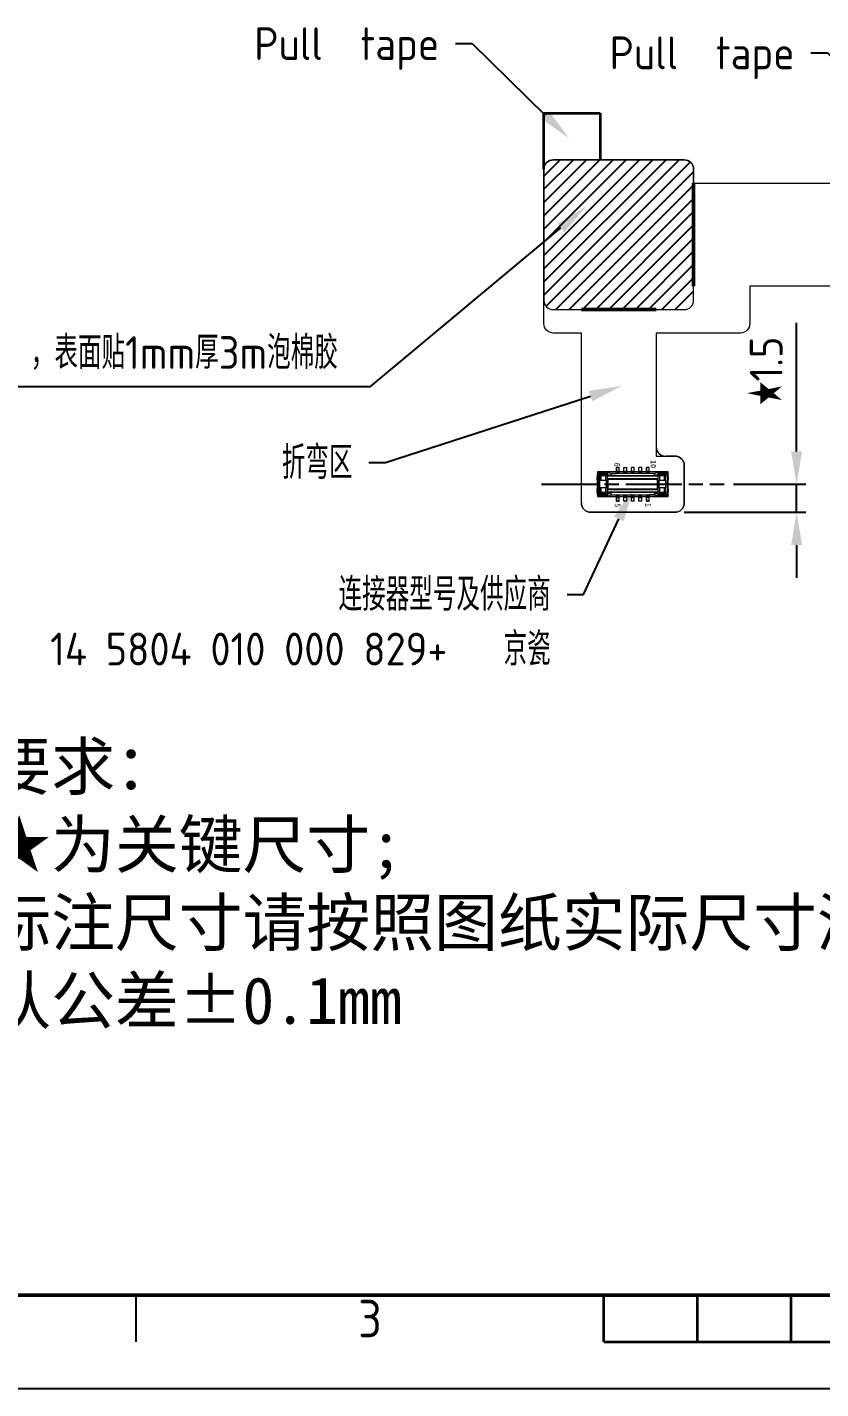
# Model space of a CAD drawing. Header units: millimetres. Extents: x 0 to 210, y 0 to 148.
# Drawn here: x 49.2 to 91.6, y 0 to 72.7 of the extents above; entities that cross this region are included whole.
import ezdxf
from ezdxf.enums import TextEntityAlignment as Align

# ---------------------------------------------------------------- set-up
doc = ezdxf.new("R2010")
doc.units = ezdxf.units.MM
doc.header["$LTSCALE"] = 0.5
doc.linetypes.add('AM_ISO08W050', pattern=[18, 12, -1.5, 3, -1.5])
doc.linetypes.add('AM_ISO08W050x2', pattern=[9, 6, -0.75, 1.5, -0.75])
for name, color, linetype, lineweight in [('AM_0', 7, 'Continuous', 50), ('AM_5', 3, 'Continuous', 25), ('AM_6', 2, 'Continuous', 35), ('AM_7', 4, 'AM_ISO08W050', 25), ('AM_8', 1, 'Continuous', 25), ('AM_BOR', 7, 'Continuous', 50)]:
    doc.layers.add(name, color=color, linetype=linetype, lineweight=lineweight)
doc.styles.add('ACGBTS', font='isocp.shx', dxfattribs={"bigfont": 'gbcbig.shx'})
doc.styles.get("Standard").update_dxf_attribs({"font": 'ISOCP.SHX', "bigfont": 'gbcbig.shx'})
doc.dimstyles.new('AM_GB$0', dxfattribs={"dimtxt": 3.5, "dimasz": 3.5, "dimexe": 1, "dimexo": 1, "dimgap": 1.5, "dimtad": 1, "dimdsep": 46, "dimtxsty": 'STANDARD', "dimcen": 0, "dimclrd": 256, "dimclre": 256, "dimclrt": 2, "dimadec": 0, "dimazin": 2, "dimtp": 0.1, "dimtm": 0.1, "dimtfac": 0.71, "dimtdec": 3, "dimtmove": 0, "dimatfit": 3, "dimfxl": 1, "dimlwd": -1, "dimlwe": -1, "dimarcsym": 0})

# ---------------------------------------------------------------- blocks, each defined once
blk = doc.blocks.new('GB_A3')
blk.add_line((10, 10), (410, 10))
at = {"layer": 'AM_BOR', "color": 1, "lineweight": 25}
for p, q in [((110, 5), (110, 10)), ((420, 0), (0, 0))]:
    blk.add_line(p, q, dxfattribs=at)
at = {"layer": 'AM_BOR', "color": 2, "lineweight": 35}
for p, q in [((160, 5), (160, 10)), ((170, 5), (170, 10)), ((180, 5), (180, 10)), ((160, 5), (260, 5))]:
    blk.add_line(p, q, dxfattribs=at)
at = {"layer": 'AM_BOR', "color": 1, "lineweight": 25, "style": 'ACGBTS'}
blk.add_text('3', height=4, dxfattribs=at).set_placement((135, 7.5), align=Align.MIDDLE)
blk = doc.blocks.new('*S675333')
at = {"layer": 'AM_5', "color": 3, "linetype": 'Continuous'}
for p, q in [((68.32, 49.464), (79.281, 53.019)), ((67.445, 49.464), (68.32, 49.464))]:
    blk.add_line(p, q, dxfattribs=at)
blk.add_trace([(79.371, 52.742), (79.191, 53.297), (80.945, 53.559)], dxfattribs=at)
at = {"layer": 'AM_5', "color": 2, "insert": (66.57, 50.339), "char_height": 1.75, "attachment_point": 3}
blk.add_mtext('折弯区', dxfattribs=at)
blk = doc.blocks.new('*S695535')
at = {"layer": 'AM_5', "color": 3, "linetype": 'Continuous'}
for p, q in [((72.074, 71.842), (72.949, 71.842)), ((72.949, 71.842), (76.866, 68.026))]:
    blk.add_line(p, q, dxfattribs=at)
blk.add_trace([(76.662, 67.817), (77.069, 68.235), (78.119, 66.805)], dxfattribs=at)
at = {"layer": 'AM_5', "color": 2, "insert": (71.199, 72.717), "char_height": 1.75, "attachment_point": 3}
blk.add_mtext('Pull  tape', dxfattribs=at)
blk = doc.blocks.new('*S705636')
at = {"layer": 'AM_5', "color": 3, "linetype": 'Continuous'}
for p, q in [((91.059, 71.35), (91.934, 71.35)), ((91.934, 71.35), (95.851, 67.534))]:
    blk.add_line(p, q, dxfattribs=at)
blk.add_trace([(95.648, 67.325), (96.055, 67.743), (97.105, 66.313)], dxfattribs=at)
at = {"layer": 'AM_5', "color": 2, "insert": (90.184, 72.225), "char_height": 1.75, "attachment_point": 3}
blk.add_mtext('Pull  tape', dxfattribs=at)
blk = doc.blocks.new('*S725838')
at = {"layer": 'AM_5', "color": 3, "linetype": 'Continuous'}
for p, q in [((78.906, 42.426), (80.798, 46.466)), ((78.031, 42.426), (78.906, 42.426))]:
    blk.add_line(p, q, dxfattribs=at)
blk.add_trace([(81.062, 46.342), (80.534, 46.59), (81.541, 48.051)], dxfattribs=at)
at = {"layer": 'AM_5', "color": 2, "insert": (77.156, 43.301), "char_height": 1.75, "attachment_point": 3}
blk.add_mtext('连接器型号及供应商\\P14 5804 010 000 829+   京瓷\\P', dxfattribs=at)
blk = doc.blocks.new('*D26')
at = {"layer": 'AM_5', "linetype": 'ByBlock', "transparency": 16777216}
for p, q in [((90.291, 50.061), (90.291, 56.923)), ((86.921, 48.311), (90.791, 48.311)), ((90.291, 46.811), (90.291, 48.311)), ((84.291, 46.811), (90.791, 46.811)), ((90.291, 45.061), (90.291, 43.311))]:
    blk.add_line(p, q, dxfattribs=at)
at = {"layer": 'AM_5', "transparency": 16777216}
for points in [[(89.999, 50.061), (90.582, 50.061), (90.291, 48.311)], [(89.999, 45.061), (90.582, 45.061), (90.291, 46.811)]]:
    blk.add_solid(points, dxfattribs=at)
at = {"layer": 'Defpoints', "color": 0, "transparency": 16777216}
for p in [(86.421, 48.311), (90.291, 48.311), (83.791, 46.811)]:
    blk.add_point(p, dxfattribs=at)
at = {"layer": 'AM_5', "color": 2, "transparency": 16777216, "insert": (88.666, 54.367), "char_height": 1.75, "attachment_point": 5, "rotation": 90}
blk.add_mtext('★1.5', dxfattribs=at)
blk = doc.blocks.new('*S7148')
at = {"layer": 'AM_5'}
for p, q in [((67.534, 53.537), (77.686, 62.003)), ((33.918, 53.537), (67.534, 53.537))]:
    blk.add_line(p, q, dxfattribs=at)
at = {"layer": 'AM_5', "linetype": 'Continuous'}
blk.add_trace([(77.873, 61.779), (77.499, 62.227), (79.03, 63.123)], dxfattribs=at)
at = {"layer": 'AM_5', "color": 2, "insert": (65.784, 54.412), "char_height": 1.75, "attachment_point": 9}
blk.add_mtext('钢片补强（厚0.5mm），表面贴1mm厚3m泡棉胶', dxfattribs=at)

msp = doc.modelspace()

# ---------------------------------------------------------------- hatches: boundary and pattern name
at = {"layer": 'AM_8'}
h = msp.add_hatch(dxfattribs=at)
h.set_pattern_fill('_U', color=256, scale=0.5, angle=45, style=0, pattern_type=0)
h.set_pattern_definition([(45, (0, 0), (-0.3535534, 0.3535534), [])])
edge = h.paths.add_edge_path()
edge.add_line((77.291, 57.636), (84.291, 57.636))
edge.add_arc((84.291, 58.136), 0.5, 270, 360)
edge.add_line((84.791, 58.136), (84.791, 65.136))
edge.add_arc((84.291, 65.136), 0.5, 0, 90)
edge.add_line((84.291, 65.636), (77.291, 65.636))
edge.add_arc((77.291, 65.136), 0.5, 90, 180)
edge.add_line((76.791, 65.136), (76.791, 58.136))
edge.add_arc((77.291, 58.136), 0.5, 180, 270)

# ---------------------------------------------------------------- linework, layer by layer
at = {"color": 7, "linetype": 'Continuous', "lineweight": 15}
for p, q in [((84.291, 65.636), (77.291, 65.636)), ((76.791, 65.136), (76.791, 58.136)), ((84.791, 64.386), (84.791, 65.136)), ((84.791, 64.386), (114.791, 64.386)), ((84.791, 58.136), (84.791, 58.886)), ((77.291, 57.636), (78.791, 57.636)), ((82.791, 57.636), (84.291, 57.636)), ((83.791, 49.811), (83.291, 49.811)), ((83.421, 48.761), (79.66, 48.761)), ((83.421, 48.968), (79.661, 48.968)), ((79.661, 48.968), (79.661, 47.653)), ((79.661, 47.753), (79.661, 48.868)), ((79.766, 48.868), (79.661, 48.868)), ((79.711, 48.868), (79.711, 47.753)), ((80.19, 48.923), (79.733, 48.923)), ((80.191, 48.968), (79.761, 48.968)), ((80.132, 48.852), (79.783, 48.852)), ((79.787, 48.501), (79.787, 48.849)), ((79.841, 48.501), (79.841, 48.795)), ((80.091, 48.795), (79.841, 48.795)), ((80.091, 48.501), (80.091, 48.795)), ((80.132, 48.852), (80.19, 48.888)), ((80.19, 48.842), (80.19, 48.968)), ((80.19, 48.968), (80.39, 48.881)), ((80.19, 48.842), (80.191, 48.829)), ((80.191, 48.829), (80.19, 48.842)), ((80.191, 47.792), (80.191, 48.829)), ((82.891, 48.736), (80.191, 48.736)), ((82.691, 48.881), (80.39, 48.881)), ((80.39, 48.881), (80.666, 48.881)), ((80.816, 49.211), (80.666, 49.211)), ((80.666, 49.211), (80.666, 49.011)), ((80.816, 49.211), (80.666, 49.211)), ((80.666, 48.881), (80.666, 49.211)), ((80.666, 49.011), (80.816, 49.011)), ((80.666, 49.011), (80.816, 49.011)), ((80.666, 48.963), (80.816, 48.963)), ((80.816, 48.959), (80.666, 48.959)), ((80.666, 48.911), (80.816, 48.911)), ((80.816, 49.011), (80.816, 49.211)), ((80.816, 48.881), (80.816, 49.211)), ((81.066, 49.211), (81.216, 49.211)), ((81.066, 48.881), (81.066, 49.211)), ((81.066, 49.011), (81.216, 49.011)), ((81.066, 49.011), (81.216, 49.011)), ((81.066, 48.963), (81.216, 48.963)), ((81.066, 48.959), (81.216, 48.959)), ((81.066, 48.911), (81.216, 48.911)), ((81.216, 48.881), (81.216, 49.211)), ((81.616, 49.211), (81.466, 49.211)), ((81.466, 48.881), (81.466, 49.211)), ((81.466, 49.011), (81.616, 49.011)), ((81.466, 48.963), (81.616, 48.963)), ((81.466, 48.959), (81.616, 48.959)), ((81.466, 48.911), (81.616, 48.911)), ((81.616, 48.881), (81.616, 49.211)), ((82.016, 49.211), (81.866, 49.211)), ((81.866, 48.881), (81.866, 49.211)), ((81.866, 49.011), (82.016, 49.011)), ((81.866, 48.963), (82.016, 48.963)), ((81.866, 48.959), (82.016, 48.959)), ((81.866, 48.911), (82.016, 48.911)), ((82.016, 48.881), (82.016, 49.211)), ((82.416, 49.211), (82.266, 49.211)), ((82.266, 49.211), (82.266, 49.011)), ((82.416, 49.211), (82.266, 49.211)), ((82.266, 48.881), (82.266, 49.211)), ((82.266, 49.011), (82.416, 49.011)), ((82.266, 49.011), (82.416, 49.011)), ((82.266, 48.963), (82.416, 48.963)), ((82.416, 48.959), (82.266, 48.959)), ((82.266, 48.911), (82.416, 48.911)), ((82.416, 49.011), (82.416, 49.211)), ((82.416, 48.881), (82.416, 49.211)), ((82.691, 48.881), (82.891, 48.968)), ((82.89, 48.968), (83.321, 48.968)), ((82.891, 48.968), (82.891, 48.838)), ((83.348, 48.923), (82.891, 48.923)), ((82.95, 48.852), (82.891, 48.888)), ((82.891, 47.792), (82.891, 48.829)), ((83.298, 48.852), (82.95, 48.852)), ((83.241, 48.795), (82.991, 48.795)), ((82.991, 48.501), (82.991, 48.795)), ((83.241, 48.501), (83.241, 48.795)), ((83.295, 48.501), (83.295, 48.849)), ((83.421, 48.868), (83.315, 48.868)), ((83.371, 48.868), (83.371, 47.753)), ((83.421, 47.653), (83.421, 48.968)), ((83.421, 47.753), (83.421, 48.868)), ((84.291, 47.311), (84.291, 49.311)), ((79.641, 48.561), (79.641, 48.711)), ((79.661, 48.711), (79.641, 48.711)), ((79.661, 48.561), (79.641, 48.561)), ((79.641, 47.91), (79.641, 48.06)), ((79.661, 48.06), (79.641, 48.06)), ((79.784, 48.121), (79.784, 48.501)), ((80.131, 48.501), (79.784, 48.501)), ((80.131, 48.121), (79.784, 48.121)), ((79.787, 47.772), (79.787, 48.121)), ((79.841, 47.826), (79.841, 48.121)), ((80.091, 47.826), (80.091, 48.121)), ((80.131, 48.121), (80.131, 48.501)), ((80.191, 48.611), (82.891, 48.611)), ((80.231, 48.571), (80.191, 48.611)), ((80.191, 48.011), (80.231, 48.051)), ((82.891, 48.011), (80.191, 48.011)), ((80.231, 48.051), (80.231, 48.571)), ((82.851, 48.571), (80.231, 48.571)), ((82.851, 48.051), (80.231, 48.051)), ((82.851, 48.571), (82.891, 48.611)), ((82.851, 48.051), (82.851, 48.571)), ((82.891, 48.011), (82.851, 48.051)), ((83.297, 48.501), (82.95, 48.501)), ((82.95, 48.121), (82.95, 48.501)), ((83.297, 48.121), (82.95, 48.121)), ((82.991, 47.826), (82.991, 48.121)), ((83.241, 47.826), (83.241, 48.121)), ((83.295, 47.772), (83.295, 48.121)), ((83.297, 48.121), (83.297, 48.501)), ((83.441, 48.711), (83.421, 48.711)), ((83.441, 48.561), (83.421, 48.561)), ((83.441, 48.06), (83.421, 48.06)), ((83.441, 48.561), (83.441, 48.711)), ((83.441, 47.91), (83.441, 48.06)), ((79.661, 47.91), (79.641, 47.91)), ((83.421, 47.861), (79.661, 47.861)), ((79.766, 47.753), (79.661, 47.753)), ((79.661, 47.653), (83.421, 47.653)), ((80.19, 47.698), (79.733, 47.698)), ((80.191, 47.653), (79.761, 47.653)), ((80.131, 47.769), (79.783, 47.769)), ((80.091, 47.826), (79.841, 47.826)), ((80.362, 47.853), (80.19, 47.778)), ((80.19, 47.653), (80.19, 47.778)), ((80.19, 47.653), (80.39, 47.741)), ((82.891, 47.886), (80.191, 47.886)), ((82.722, 47.866), (80.359, 47.866)), ((80.39, 47.741), (80.39, 47.741)), ((80.39, 47.741), (82.691, 47.741)), ((80.666, 47.411), (80.666, 47.741)), ((80.816, 47.71), (80.666, 47.71)), ((80.816, 47.662), (80.666, 47.662)), ((80.666, 47.658), (80.816, 47.658)), ((80.816, 47.61), (80.666, 47.61)), ((80.666, 47.61), (80.666, 47.411)), ((80.666, 47.61), (80.816, 47.61)), ((80.666, 47.411), (80.816, 47.411)), ((80.816, 47.411), (80.666, 47.411)), ((80.816, 47.411), (80.816, 47.741)), ((80.816, 47.411), (80.816, 47.61)), ((81.066, 47.411), (81.066, 47.741)), ((81.216, 47.71), (81.066, 47.71)), ((81.066, 47.662), (81.216, 47.662)), ((81.066, 47.658), (81.216, 47.658)), ((81.216, 47.61), (81.066, 47.61)), ((81.216, 47.61), (81.066, 47.61)), ((81.216, 47.411), (81.066, 47.411)), ((81.216, 47.411), (81.216, 47.741)), ((81.466, 47.411), (81.466, 47.741)), ((81.616, 47.71), (81.466, 47.71)), ((81.616, 47.662), (81.466, 47.662)), ((81.466, 47.658), (81.616, 47.658)), ((81.616, 47.61), (81.466, 47.61)), ((81.466, 47.61), (81.616, 47.61)), ((81.616, 47.411), (81.466, 47.411)), ((81.616, 47.411), (81.616, 47.741)), ((81.866, 47.411), (81.866, 47.741)), ((82.016, 47.71), (81.866, 47.71)), ((82.016, 47.662), (81.866, 47.662)), ((81.866, 47.658), (82.016, 47.658)), ((82.016, 47.61), (81.866, 47.61)), ((81.866, 47.61), (82.016, 47.61)), ((82.016, 47.411), (81.866, 47.411)), ((82.016, 47.411), (82.016, 47.741)), ((82.266, 47.411), (82.266, 47.741)), ((82.416, 47.71), (82.266, 47.71)), ((82.416, 47.662), (82.266, 47.662)), ((82.266, 47.658), (82.416, 47.658)), ((82.416, 47.61), (82.266, 47.61)), ((82.266, 47.61), (82.266, 47.411)), ((82.416, 47.61), (82.266, 47.61)), ((82.266, 47.411), (82.416, 47.411)), ((82.416, 47.411), (82.266, 47.411)), ((82.691, 47.741), (82.416, 47.741)), ((82.416, 47.411), (82.416, 47.741)), ((82.416, 47.411), (82.416, 47.61)), ((82.691, 47.741), (82.891, 47.653)), ((82.89, 47.653), (82.691, 47.741)), ((82.691, 47.741), (82.691, 47.741)), ((82.891, 47.778), (82.719, 47.853)), ((82.89, 47.653), (83.321, 47.653)), ((82.891, 47.778), (82.891, 47.792)), ((82.891, 47.792), (82.891, 47.778)), ((82.891, 47.653), (82.891, 47.778)), ((82.95, 47.769), (82.891, 47.733)), ((83.348, 47.698), (82.891, 47.698)), ((83.298, 47.769), (82.95, 47.769)), ((83.241, 47.826), (82.991, 47.826)), ((83.421, 47.753), (83.315, 47.753)), ((83.441, 47.91), (83.421, 47.91)), ((79.291, 46.811), (83.791, 46.811))]:
    msp.add_line(p, q, dxfattribs=at)
msp.add_lwpolyline([(114.791, 58.886), (87.791, 58.886), (87.791, 56.884, -0.413245), (87.291, 56.386), (82.791, 56.386), (82.791, 49.811), (83.791, 49.811, -0.414214), (84.291, 49.311), (84.291, 47.311, -0.414214), (83.791, 46.811), (79.291, 46.811, -0.414214), (78.791, 47.311), (78.791, 56.386), (77.291, 56.386, -0.414214), (76.791, 56.886), (76.791, 65.136, -0.414214), (77.291, 65.636), (84.291, 65.636, -0.414214), (84.791, 65.136), (84.791, 64.386), (114.791, 64.386)], format="xyb", dxfattribs=at)
msp.add_lwpolyline([(80.189, 48.968), (80.189, 48.968), (80.189, 48.968), (80.189, 48.968)], dxfattribs=at)
for centre, radius, start, end in [((77.291, 65.136), 0.5, 90, 180), ((84.291, 65.136), 0.5, 0, 90), ((77.291, 58.136), 0.5, 180, 270), ((84.291, 58.136), 0.5, 270, 0), ((83.291, 50.311), 0.5, 180, 270), ((83.791, 49.311), 0.5, 0, 90), ((79.761, 48.868), 0.1, 90, 180), ((83.321, 48.868), 0.1, 359.99744, 90.00256), ((79.291, 47.311), 0.5, 180, 270), ((79.761, 47.753), 0.1, 179.99742, 270.00258), ((83.321, 47.753), 0.1, 269.99744, 0.00256), ((83.791, 47.311), 0.5, 270, 0)]:
    msp.add_arc(centre, radius, start, end, dxfattribs=at)
for points, knots in [([(79.661, 48.868), (79.661, 48.877), (79.663, 48.894), (79.673, 48.919), (79.689, 48.94), (79.71, 48.956), (79.734, 48.966), (79.752, 48.968), (79.761, 48.968)], [0, 0, 0, 0, 0.0258342, 0.0520997, 0.0783382, 0.1045812, 0.1308305, 0.1566311, 0.1566311, 0.1566311, 0.1566311]), ([(79.735, 48.949), (79.731, 48.944), (79.724, 48.933), (79.716, 48.913), (79.712, 48.891), (79.711, 48.876), (79.711, 48.868)], [0, 0, 0, 0, 0.01899704, 0.04002287, 0.06257093, 0.08592241, 0.08592241, 0.08592241, 0.08592241]), ([(79.711, 48.868), (79.711, 48.876), (79.712, 48.891), (79.716, 48.913), (79.724, 48.932), (79.731, 48.944), (79.735, 48.949)], [0, 0, 0, 0, 0.02337654, 0.04564807, 0.06671472, 0.08592341, 0.08592341, 0.08592341, 0.08592341]), ([(79.733, 48.923), (79.733, 48.926), (79.733, 48.932), (79.734, 48.941), (79.735, 48.946), (79.735, 48.949)], [0, 0, 0, 0, 0.00954284, 0.01827527, 0.02606074, 0.02606074, 0.02606074, 0.02606074]), ([(79.735, 48.949), (79.735, 48.946), (79.734, 48.941), (79.733, 48.932), (79.733, 48.926), (79.733, 48.923)], [0, 0, 0, 0, 0.00775286, 0.01647334, 0.02606367, 0.02606367, 0.02606367, 0.02606367]), ([(79.733, 48.923), (79.733, 48.919), (79.735, 48.909), (79.742, 48.895), (79.752, 48.881), (79.761, 48.873), (79.766, 48.868)], [0, 0, 0, 0, 0.01307496, 0.02818851, 0.04562308, 0.06552876, 0.06552876, 0.06552876, 0.06552876]), ([(79.766, 48.868), (79.761, 48.873), (79.752, 48.881), (79.742, 48.895), (79.735, 48.909), (79.733, 48.919), (79.733, 48.923)], [0, 0, 0, 0, 0.01990646, 0.03734158, 0.05245501, 0.06553007, 0.06553007, 0.06553007, 0.06553007]), ([(79.763, 48.968), (79.761, 48.968), (79.759, 48.968), (79.755, 48.968), (79.751, 48.967), (79.748, 48.966), (79.746, 48.965), (79.743, 48.963), (79.74, 48.961), (79.738, 48.958), (79.736, 48.954), (79.736, 48.951), (79.735, 48.949)], [0, 0, 0, 0, 0.00425509, 0.00798757, 0.01132564, 0.0144581, 0.01752334, 0.02064685, 0.02398123, 0.02772535, 0.0321276, 0.03748125, 0.03748125, 0.03748125, 0.03748125]), ([(79.763, 48.968), (79.762, 48.968), (79.762, 48.968), (79.761, 48.968), (79.761, 48.968), (79.761, 48.968)], [0, 0, 0, 0, 0.001180722, 0.001899559, 0.002155228, 0.002155228, 0.002155228, 0.002155228]), ([(79.766, 48.868), (79.768, 48.866), (79.772, 48.863), (79.777, 48.858), (79.781, 48.854), (79.783, 48.852)], [0, 0, 0, 0, 0.00772152, 0.01546484, 0.02322819, 0.02322819, 0.02322819, 0.02322819]), ([(79.783, 48.852), (79.781, 48.854), (79.777, 48.858), (79.772, 48.863), (79.768, 48.866), (79.766, 48.868)], [0, 0, 0, 0, 0.00770204, 0.01544034, 0.02320791, 0.02320791, 0.02320791, 0.02320791]), ([(79.787, 48.849), (79.786, 48.85), (79.785, 48.85), (79.784, 48.851), (79.784, 48.852), (79.783, 48.852)], [0, 0, 0, 0, 0.001569102, 0.00311671, 0.004638781, 0.004638781, 0.004638781, 0.004638781]), ([(79.783, 48.852), (79.784, 48.852), (79.784, 48.851), (79.785, 48.85), (79.786, 48.85), (79.787, 48.849)], [0, 0, 0, 0, 0.001526053, 0.003070113, 0.004631201, 0.004631201, 0.004631201, 0.004631201]), ([(79.787, 48.849), (79.792, 48.844), (79.803, 48.833), (79.821, 48.815), (79.834, 48.802), (79.841, 48.795)], [0, 0, 0, 0, 0.02239183, 0.04820123, 0.07636543, 0.07636543, 0.07636543, 0.07636543]), ([(79.841, 48.795), (79.834, 48.802), (79.821, 48.815), (79.803, 48.833), (79.792, 48.844), (79.787, 48.849)], [0, 0, 0, 0, 0.02817101, 0.0539817, 0.07636562, 0.07636562, 0.07636562, 0.07636562]), ([(80.132, 48.852), (80.127, 48.849), (80.117, 48.843), (80.106, 48.832), (80.097, 48.82), (80.092, 48.808), (80.09, 48.799), (80.091, 48.795)], [0, 0, 0, 0, 0.01737064, 0.03333936, 0.04799334, 0.06135543, 0.07340136, 0.07340136, 0.07340136, 0.07340136]), ([(80.091, 48.795), (80.09, 48.799), (80.092, 48.808), (80.097, 48.82), (80.106, 48.832), (80.117, 48.843), (80.127, 48.849), (80.132, 48.852)], [0, 0, 0, 0, 0.0120773, 0.02543387, 0.04008214, 0.05604341, 0.07340101, 0.07340101, 0.07340101, 0.07340101]), ([(80.19, 48.842), (80.19, 48.841), (80.19, 48.841), (80.19, 48.841), (80.19, 48.84), (80.19, 48.839), (80.189, 48.838), (80.189, 48.838), (80.189, 48.837), (80.189, 48.836), (80.189, 48.835), (80.188, 48.834), (80.188, 48.833), (80.188, 48.832), (80.188, 48.831), (80.188, 48.83), (80.188, 48.83), (80.188, 48.829), (80.189, 48.829), (80.189, 48.829), (80.19, 48.829), (80.19, 48.829), (80.191, 48.829)], [0, 0, 0, 0, 0.00053327, 0.00115779, 0.00184023, 0.00258112, 0.00338324, 0.00425059, 0.00518754, 0.00619934, 0.00729231, 0.00841611, 0.00941629, 0.01029778, 0.01108115, 0.0117819, 0.01241183, 0.01297416, 0.01350312, 0.01410894, 0.01477563, 0.01551456, 0.01551456, 0.01551456, 0.01551456]), ([(80.191, 48.829), (80.19, 48.829), (80.19, 48.829), (80.189, 48.829), (80.189, 48.829), (80.188, 48.829), (80.188, 48.83), (80.188, 48.83), (80.188, 48.831), (80.188, 48.832), (80.188, 48.832), (80.188, 48.833), (80.189, 48.834), (80.189, 48.835), (80.189, 48.836), (80.189, 48.837), (80.189, 48.838), (80.189, 48.839), (80.19, 48.839), (80.19, 48.84), (80.19, 48.84), (80.19, 48.841), (80.19, 48.841), (80.19, 48.841), (80.19, 48.842)], [0, 0, 0, 0, 0.00076139, 0.00143839, 0.00203817, 0.00255987, 0.00311968, 0.00374171, 0.00442008, 0.0051559, 0.00595198, 0.00681192, 0.00773998, 0.00874271, 0.0097835, 0.01072401, 0.01155155, 0.01228648, 0.01294364, 0.01353433, 0.01406763, 0.0145506, 0.0149871, 0.01535459, 0.01535459, 0.01535459, 0.01535459]), ([(80.19, 48.968), (80.19, 48.968), (80.19, 48.968), (80.19, 48.968), (80.189, 48.968), (80.189, 48.968)], [0, 0, 0, 0, 0.000211653, 0.000609324, 0.001146189, 0.001146189, 0.001146189, 0.001146189]), ([(80.189, 48.968), (80.189, 48.968), (80.189, 48.968), (80.19, 48.968), (80.19, 48.968), (80.19, 48.967)], [0, 0, 0, 0, 0.00030517, 0.00067215, 0.001066933, 0.001066933, 0.001066933, 0.001066933]), ([(80.19, 48.968), (80.19, 48.968), (80.19, 48.968), (80.189, 48.968), (80.189, 48.968), (80.189, 48.968)], [0, 0, 0, 0, 0.0003213663, 0.0006258221, 0.0009135613, 0.0009135613, 0.0009135613, 0.0009135613]), ([(80.19, 48.968), (80.19, 48.968), (80.19, 48.968), (80.191, 48.968), (80.191, 48.968)], [0, 0, 0, 0, 0.0001452321, 0.0002904668, 0.0002904668, 0.0002904668, 0.0002904668]), ([(80.191, 48.968), (80.191, 48.968), (80.19, 48.968), (80.19, 48.968), (80.19, 48.968)], [0, 0, 0, 0, 0.0001415719, 0.0002831447, 0.0002831447, 0.0002831447, 0.0002831447]), ([(80.19, 48.967), (80.19, 48.965), (80.19, 48.959), (80.19, 48.946), (80.19, 48.928), (80.19, 48.903), (80.19, 48.874), (80.19, 48.853), (80.19, 48.842)], [0, 0, 0, 0, 0.0062688, 0.0190833, 0.0378843, 0.0625374, 0.092683, 0.1259559, 0.1259559, 0.1259559, 0.1259559]), ([(80.19, 48.888), (80.19, 48.892), (80.19, 48.9), (80.19, 48.911), (80.19, 48.919), (80.19, 48.923)], [0, 0, 0, 0, 0.01150989, 0.02319769, 0.03472046, 0.03472046, 0.03472046, 0.03472046]), ([(80.19, 48.856), (80.19, 48.856), (80.19, 48.857), (80.19, 48.859), (80.19, 48.86), (80.19, 48.861)], [0, 0, 0, 0, 0.001644713, 0.003256268, 0.004835172, 0.004835172, 0.004835172, 0.004835172]), ([(80.19, 48.842), (80.19, 48.843), (80.19, 48.846), (80.19, 48.851), (80.19, 48.854), (80.19, 48.856)], [0, 0, 0, 0, 0.00452577, 0.0092601, 0.01420685, 0.01420685, 0.01420685, 0.01420685]), ([(80.36, 48.757), (80.341, 48.765), (80.303, 48.781), (80.247, 48.805), (80.209, 48.821), (80.191, 48.829)], [0, 0, 0, 0, 0.0612609, 0.1225515, 0.1838746, 0.1838746, 0.1838746, 0.1838746]), ([(80.191, 48.829), (80.209, 48.821), (80.247, 48.805), (80.303, 48.781), (80.341, 48.765), (80.36, 48.757)], [0, 0, 0, 0, 0.0612393, 0.1225315, 0.1838746, 0.1838746, 0.1838746, 0.1838746]), ([(80.36, 48.757), (80.36, 48.761), (80.362, 48.769), (80.365, 48.781), (80.368, 48.794), (80.372, 48.808), (80.376, 48.823), (80.38, 48.838), (80.383, 48.853), (80.386, 48.865), (80.389, 48.875), (80.39, 48.879), (80.39, 48.881)], [0, 0, 0, 0, 0.0115025, 0.0241067, 0.0377737, 0.0524227, 0.0678573, 0.0836687, 0.0990645, 0.1128241, 0.1231918, 0.127286, 0.127286, 0.127286, 0.127286]), ([(80.39, 48.881), (80.39, 48.879), (80.389, 48.875), (80.386, 48.865), (80.383, 48.853), (80.38, 48.838), (80.376, 48.823), (80.372, 48.808), (80.368, 48.794), (80.365, 48.781), (80.362, 48.769), (80.36, 48.761), (80.36, 48.757)], [0, 0, 0, 0, 0.0040711, 0.0144709, 0.0283199, 0.0437284, 0.0595005, 0.0749095, 0.0895511, 0.1032132, 0.1158067, 0.1272945, 0.1272945, 0.1272945, 0.1272945]), ([(81.466, 48.756), (81.343, 48.756), (81.097, 48.756), (80.728, 48.757), (80.482, 48.757), (80.36, 48.757)], [0, 0, 0, 0, 0.368867, 0.737502, 1.105906, 1.105906, 1.105906, 1.105906]), ([(80.36, 48.757), (80.483, 48.757), (80.728, 48.757), (81.097, 48.756), (81.343, 48.756), (81.466, 48.756)], [0, 0, 0, 0, 0.368728, 0.737365, 1.105906, 1.105906, 1.105906, 1.105906]), ([(81.466, 48.756), (81.612, 48.757), (81.898, 48.758), (82.317, 48.762), (82.589, 48.761), (82.721, 48.76)], [0, 0, 0, 0, 0.440043, 0.858103, 1.255475, 1.255475, 1.255475, 1.255475]), ([(82.721, 48.76), (82.588, 48.761), (82.316, 48.762), (81.897, 48.758), (81.612, 48.757), (81.466, 48.756)], [0, 0, 0, 0, 0.39885, 0.817222, 1.255475, 1.255475, 1.255475, 1.255475]), ([(82.721, 48.76), (82.721, 48.761), (82.72, 48.763), (82.719, 48.766), (82.718, 48.77), (82.717, 48.774), (82.716, 48.779), (82.715, 48.784), (82.714, 48.789), (82.713, 48.794), (82.711, 48.8), (82.71, 48.807), (82.708, 48.813), (82.706, 48.821), (82.704, 48.828), (82.702, 48.836), (82.7, 48.844), (82.698, 48.852), (82.696, 48.86), (82.694, 48.867), (82.693, 48.874), (82.692, 48.878), (82.691, 48.88), (82.691, 48.881)], [0, 0, 0, 0, 0.0032783, 0.0068541, 0.0107337, 0.0149421, 0.0194915, 0.0244046, 0.0297031, 0.0354081, 0.0415367, 0.0480994, 0.055098, 0.0625212, 0.070338, 0.078487, 0.0868631, 0.0952998, 0.1035473, 0.1112381, 0.1178419, 0.122608, 0.1244953, 0.1244953, 0.1244953, 0.1244953]), ([(82.691, 48.881), (82.691, 48.88), (82.692, 48.878), (82.693, 48.873), (82.694, 48.867), (82.696, 48.86), (82.698, 48.852), (82.7, 48.844), (82.702, 48.836), (82.704, 48.828), (82.706, 48.821), (82.708, 48.813), (82.71, 48.807), (82.711, 48.8), (82.713, 48.794), (82.714, 48.789), (82.715, 48.784), (82.716, 48.779), (82.717, 48.774), (82.718, 48.77), (82.719, 48.766), (82.72, 48.763), (82.721, 48.761), (82.721, 48.76)], [0, 0, 0, 0, 0.0019507, 0.0067588, 0.0133422, 0.0209782, 0.0291746, 0.0375875, 0.0459683, 0.0541292, 0.0619555, 0.069384, 0.0763843, 0.0829466, 0.0890748, 0.0947806, 0.1000806, 0.1049956, 0.1095484, 0.1137611, 0.1176456, 0.1212191, 0.1244874, 0.1244874, 0.1244874, 0.1244874]), ([(82.721, 48.76), (82.74, 48.768), (82.778, 48.783), (82.834, 48.806), (82.872, 48.821), (82.891, 48.829)], [0, 0, 0, 0, 0.0611875, 0.1222569, 0.1832069, 0.1832069, 0.1832069, 0.1832069]), ([(82.891, 48.829), (82.872, 48.821), (82.834, 48.806), (82.777, 48.783), (82.74, 48.767), (82.721, 48.76)], [0, 0, 0, 0, 0.0611161, 0.1221853, 0.1832069, 0.1832069, 0.1832069, 0.1832069]), ([(82.891, 48.968), (82.891, 48.968), (82.891, 48.968), (82.89, 48.968), (82.89, 48.968)], [0, 0, 0, 0, 0.0001951781, 0.0003903586, 0.0003903586, 0.0003903586, 0.0003903586]), ([(82.891, 48.829), (82.891, 48.83), (82.891, 48.83), (82.891, 48.831), (82.891, 48.832), (82.891, 48.833), (82.891, 48.834), (82.891, 48.835), (82.89, 48.835), (82.89, 48.836), (82.89, 48.837), (82.89, 48.837), (82.89, 48.838), (82.89, 48.838), (82.891, 48.838), (82.891, 48.838)], [0, 0, 0, 0, 0.001109301, 0.002135525, 0.003085742, 0.003966062, 0.004782056, 0.00553879, 0.006240856, 0.00689244, 0.00749739, 0.008058687, 0.008577969, 0.009055099, 0.009474513, 0.009474513, 0.009474513, 0.009474513]), ([(82.891, 48.838), (82.891, 48.838), (82.89, 48.838), (82.89, 48.838), (82.89, 48.837), (82.89, 48.837), (82.89, 48.836), (82.89, 48.835), (82.891, 48.835), (82.891, 48.834), (82.891, 48.833), (82.891, 48.832), (82.891, 48.831), (82.891, 48.83), (82.891, 48.83), (82.891, 48.829)], [0, 0, 0, 0, 0.000390161, 0.0008676, 0.001389958, 0.001955308, 0.002564972, 0.003221156, 0.003926478, 0.004685806, 0.005504979, 0.006389118, 0.007342296, 0.008368086, 0.009474723, 0.009474723, 0.009474723, 0.009474723]), ([(82.891, 48.968), (82.891, 48.968), (82.891, 48.968), (82.892, 48.968), (82.892, 48.968), (82.892, 48.968), (82.891, 48.968), (82.891, 48.968), (82.891, 48.968), (82.891, 48.968)], [0, 0, 0, 0, 0.000778049, 0.001101227, 0.001243416, 0.001435099, 0.001716766, 0.001968543, 0.002210798, 0.002210798, 0.002210798, 0.002210798]), ([(82.893, 48.839), (82.892, 48.839), (82.892, 48.839), (82.891, 48.839), (82.891, 48.84), (82.891, 48.841), (82.891, 48.842), (82.891, 48.843), (82.891, 48.844), (82.891, 48.845), (82.891, 48.847), (82.891, 48.848), (82.891, 48.85), (82.891, 48.851), (82.891, 48.853), (82.891, 48.855), (82.891, 48.857), (82.891, 48.859), (82.891, 48.862), (82.891, 48.864), (82.891, 48.867), (82.891, 48.87), (82.891, 48.873), (82.891, 48.877), (82.891, 48.881), (82.891, 48.885), (82.891, 48.889), (82.891, 48.893), (82.891, 48.898), (82.891, 48.904), (82.891, 48.909), (82.891, 48.915), (82.891, 48.921), (82.891, 48.928), (82.891, 48.934), (82.891, 48.941), (82.891, 48.948), (82.891, 48.954), (82.891, 48.96), (82.891, 48.964), (82.891, 48.967), (82.891, 48.968)], [0, 0, 0, 0, 0.0009836, 0.001802, 0.0026221, 0.0035482, 0.0045255, 0.0055878, 0.0067303, 0.0079618, 0.0092885, 0.010718, 0.0122583, 0.0139179, 0.0157062, 0.0176331, 0.019709, 0.0219455, 0.0243546, 0.0269492, 0.029743, 0.0327501, 0.0359857, 0.0394651, 0.0432043, 0.047219, 0.0515246, 0.0561354, 0.0610634, 0.0663173, 0.0718997, 0.0778039, 0.0840092, 0.0904724, 0.0971186, 0.103844, 0.1104988, 0.1168662, 0.122632, 0.1273299, 0.1303386, 0.1303386, 0.1303386, 0.1303386]), ([(83.318, 48.968), (83.271, 48.968), (83.176, 48.968), (83.034, 48.968), (82.939, 48.968), (82.891, 48.968)], [0, 0, 0, 0, 0.1415233, 0.2848655, 0.4273436, 0.4273436, 0.4273436, 0.4273436]), ([(82.891, 48.968), (82.891, 48.966), (82.891, 48.962), (82.891, 48.953), (82.891, 48.939), (82.891, 48.929), (82.891, 48.923)], [0, 0, 0, 0, 0.00412757, 0.01343627, 0.02711638, 0.04465073, 0.04465073, 0.04465073, 0.04465073]), ([(82.891, 48.923), (82.891, 48.919), (82.891, 48.911), (82.891, 48.9), (82.891, 48.892), (82.891, 48.888)], [0, 0, 0, 0, 0.01167618, 0.02324976, 0.03471827, 0.03471827, 0.03471827, 0.03471827]), ([(82.891, 48.861), (82.891, 48.86), (82.891, 48.859), (82.891, 48.857), (82.891, 48.856), (82.891, 48.856)], [0, 0, 0, 0, 0.001576726, 0.003187551, 0.004835861, 0.004835861, 0.004835861, 0.004835861]), ([(82.891, 48.829), (82.891, 48.83), (82.891, 48.832), (82.892, 48.835), (82.892, 48.838), (82.893, 48.839)], [0, 0, 0, 0, 0.00322113, 0.006457974, 0.009709194, 0.009709194, 0.009709194, 0.009709194]), ([(82.893, 48.839), (82.892, 48.838), (82.892, 48.836), (82.891, 48.832), (82.891, 48.83), (82.891, 48.829)], [0, 0, 0, 0, 0.003232526, 0.006472784, 0.009721434, 0.009721434, 0.009721434, 0.009721434]), ([(82.891, 48.838), (82.891, 48.838), (82.891, 48.838), (82.892, 48.838), (82.892, 48.838), (82.892, 48.839), (82.893, 48.839), (82.893, 48.839)], [0, 0, 0, 0, 0.000471893, 0.000968583, 0.001385472, 0.001861971, 0.002287709, 0.002287709, 0.002287709, 0.002287709]), ([(82.991, 48.795), (82.991, 48.799), (82.989, 48.808), (82.984, 48.82), (82.975, 48.832), (82.964, 48.843), (82.954, 48.849), (82.95, 48.852)], [0, 0, 0, 0, 0.01205295, 0.02541217, 0.04006327, 0.05602886, 0.0733956, 0.0733956, 0.0733956, 0.0733956]), ([(82.95, 48.852), (82.954, 48.849), (82.964, 48.843), (82.975, 48.832), (82.984, 48.82), (82.989, 48.808), (82.991, 48.799), (82.991, 48.795)], [0, 0, 0, 0, 0.01735813, 0.03331983, 0.04796859, 0.06132596, 0.07339576, 0.07339576, 0.07339576, 0.07339576]), ([(83.295, 48.849), (83.289, 48.844), (83.278, 48.833), (83.26, 48.815), (83.247, 48.802), (83.241, 48.795)], [0, 0, 0, 0, 0.02239485, 0.04820055, 0.07636562, 0.07636562, 0.07636562, 0.07636562]), ([(83.241, 48.795), (83.247, 48.802), (83.26, 48.815), (83.278, 48.833), (83.289, 48.844), (83.295, 48.849)], [0, 0, 0, 0, 0.02817829, 0.05399581, 0.07636543, 0.07636543, 0.07636543, 0.07636543]), ([(83.298, 48.852), (83.298, 48.852), (83.297, 48.851), (83.296, 48.85), (83.295, 48.85), (83.295, 48.849)], [0, 0, 0, 0, 0.001518077, 0.003064104, 0.004632624, 0.004632624, 0.004632624, 0.004632624]), ([(83.295, 48.849), (83.295, 48.85), (83.296, 48.85), (83.297, 48.851), (83.298, 48.852), (83.298, 48.852)], [0, 0, 0, 0, 0.001563619, 0.003108769, 0.004636182, 0.004636182, 0.004636182, 0.004636182]), ([(83.298, 48.852), (83.3, 48.854), (83.304, 48.858), (83.309, 48.863), (83.313, 48.866), (83.315, 48.868)], [0, 0, 0, 0, 0.00772434, 0.01546889, 0.02323209, 0.02323209, 0.02323209, 0.02323209]), ([(83.348, 48.923), (83.348, 48.919), (83.346, 48.909), (83.339, 48.895), (83.329, 48.881), (83.32, 48.873), (83.315, 48.868)], [0, 0, 0, 0, 0.01307502, 0.02818843, 0.04562357, 0.06553007, 0.06553007, 0.06553007, 0.06553007]), ([(83.346, 48.949), (83.346, 48.951), (83.345, 48.954), (83.343, 48.958), (83.341, 48.961), (83.338, 48.963), (83.335, 48.965), (83.333, 48.966), (83.33, 48.967), (83.326, 48.968), (83.322, 48.968), (83.32, 48.968), (83.318, 48.968)], [0, 0, 0, 0, 0.00536981, 0.00978111, 0.0135305, 0.01686847, 0.01999495, 0.02306281, 0.02619757, 0.02953777, 0.03327209, 0.03736501, 0.03736501, 0.03736501, 0.03736501]), ([(83.321, 48.968), (83.329, 48.968), (83.347, 48.966), (83.371, 48.956), (83.392, 48.94), (83.408, 48.919), (83.418, 48.894), (83.421, 48.877), (83.421, 48.868)], [0, 0, 0, 0, 0.0258342, 0.0520997, 0.0783382, 0.1045812, 0.1308305, 0.1566311, 0.1566311, 0.1566311, 0.1566311]), ([(83.348, 48.923), (83.348, 48.926), (83.348, 48.932), (83.347, 48.941), (83.346, 48.946), (83.346, 48.949)], [0, 0, 0, 0, 0.00959228, 0.01831244, 0.02606334, 0.02606334, 0.02606334, 0.02606334]), ([(83.346, 48.949), (83.35, 48.944), (83.357, 48.933), (83.365, 48.913), (83.369, 48.891), (83.371, 48.876), (83.371, 48.868)], [0, 0, 0, 0, 0.01878083, 0.03967504, 0.06233142, 0.0859237, 0.0859237, 0.0859237, 0.0859237]), ([(83.371, 48.868), (83.371, 48.876), (83.369, 48.891), (83.365, 48.913), (83.357, 48.933), (83.35, 48.944), (83.346, 48.949)], [0, 0, 0, 0, 0.02335247, 0.04590015, 0.06692601, 0.085922, 0.085922, 0.085922, 0.085922]), ([(83.346, 48.949), (83.346, 48.946), (83.347, 48.941), (83.348, 48.932), (83.348, 48.926), (83.348, 48.923)], [0, 0, 0, 0, 0.00778723, 0.01652002, 0.02606044, 0.02606044, 0.02606044, 0.02606044]), ([(79.761, 47.653), (79.752, 47.653), (79.734, 47.655), (79.71, 47.665), (79.689, 47.682), (79.673, 47.703), (79.663, 47.727), (79.661, 47.744), (79.661, 47.753)], [0, 0, 0, 0, 0.0258342, 0.0520997, 0.0783382, 0.1045812, 0.1308305, 0.1566311, 0.1566311, 0.1566311, 0.1566311]), ([(79.711, 47.753), (79.711, 47.745), (79.712, 47.73), (79.716, 47.708), (79.724, 47.689), (79.731, 47.677), (79.735, 47.672)], [0, 0, 0, 0, 0.02335271, 0.0459006, 0.06692664, 0.08592274, 0.08592274, 0.08592274, 0.08592274]), ([(79.735, 47.672), (79.731, 47.677), (79.724, 47.688), (79.716, 47.708), (79.712, 47.73), (79.711, 47.745), (79.711, 47.753)], [0, 0, 0, 0, 0.01878051, 0.03967509, 0.0623318, 0.08592418, 0.08592418, 0.08592418, 0.08592418]), ([(79.766, 47.753), (79.761, 47.749), (79.752, 47.74), (79.742, 47.726), (79.735, 47.712), (79.733, 47.703), (79.733, 47.698)], [0, 0, 0, 0, 0.01990566, 0.03734019, 0.05245376, 0.06552877, 0.06552877, 0.06552877, 0.06552877]), ([(79.733, 47.698), (79.733, 47.703), (79.735, 47.712), (79.742, 47.726), (79.752, 47.74), (79.761, 47.749), (79.766, 47.753)], [0, 0, 0, 0, 0.01307502, 0.02818844, 0.04562358, 0.06553007, 0.06553007, 0.06553007, 0.06553007]), ([(79.735, 47.672), (79.735, 47.675), (79.734, 47.68), (79.733, 47.689), (79.733, 47.695), (79.733, 47.698)], [0, 0, 0, 0, 0.00778723, 0.01652016, 0.02606103, 0.02606103, 0.02606103, 0.02606103]), ([(79.733, 47.698), (79.733, 47.695), (79.733, 47.689), (79.734, 47.68), (79.735, 47.675), (79.735, 47.672)], [0, 0, 0, 0, 0.00959187, 0.0183118, 0.02606369, 0.02606369, 0.02606369, 0.02606369]), ([(79.735, 47.672), (79.736, 47.671), (79.736, 47.667), (79.738, 47.663), (79.74, 47.66), (79.743, 47.658), (79.746, 47.656), (79.748, 47.655), (79.751, 47.654), (79.755, 47.653), (79.759, 47.653), (79.761, 47.653), (79.763, 47.653)], [0, 0, 0, 0, 0.00535258, 0.00975557, 0.0135018, 0.01683942, 0.0199676, 0.02303961, 0.02618209, 0.02953615, 0.03329687, 0.03753357, 0.03753357, 0.03753357, 0.03753357]), ([(79.761, 47.653), (79.761, 47.653), (79.761, 47.653), (79.762, 47.653), (79.762, 47.653), (79.763, 47.653)], [0, 0, 0, 0, 0.000256814, 0.000982754, 0.002207671, 0.002207671, 0.002207671, 0.002207671]), ([(79.783, 47.769), (79.781, 47.767), (79.777, 47.763), (79.772, 47.758), (79.768, 47.755), (79.766, 47.753)], [0, 0, 0, 0, 0.00771346, 0.01544342, 0.02318948, 0.02318948, 0.02318948, 0.02318948]), ([(79.783, 47.769), (79.784, 47.769), (79.784, 47.77), (79.785, 47.771), (79.786, 47.771), (79.787, 47.772)], [0, 0, 0, 0, 0.001522057, 0.003081096, 0.004666725, 0.004666725, 0.004666725, 0.004666725]), ([(79.787, 47.772), (79.786, 47.771), (79.785, 47.771), (79.784, 47.77), (79.784, 47.769), (79.783, 47.769)], [0, 0, 0, 0, 0.001581753, 0.003140295, 0.004678742, 0.004678742, 0.004678742, 0.004678742]), ([(79.841, 47.826), (79.834, 47.819), (79.821, 47.806), (79.803, 47.789), (79.792, 47.777), (79.787, 47.772)], [0, 0, 0, 0, 0.02817815, 0.05399573, 0.07636543, 0.07636543, 0.07636543, 0.07636543]), ([(79.787, 47.772), (79.792, 47.777), (79.803, 47.788), (79.821, 47.807), (79.834, 47.819), (79.841, 47.826)], [0, 0, 0, 0, 0.02239485, 0.04820055, 0.07636562, 0.07636562, 0.07636562, 0.07636562]), ([(80.131, 47.769), (80.126, 47.772), (80.117, 47.778), (80.106, 47.789), (80.097, 47.801), (80.092, 47.813), (80.09, 47.822), (80.091, 47.826)], [0, 0, 0, 0, 0.01734473, 0.03327206, 0.04789051, 0.0612219, 0.07327027, 0.07327027, 0.07327027, 0.07327027]), ([(80.131, 47.769), (80.138, 47.765), (80.151, 47.757), (80.171, 47.745), (80.184, 47.737), (80.19, 47.733)], [0, 0, 0, 0, 0.02287327, 0.04585911, 0.06895577, 0.06895577, 0.06895577, 0.06895577]), ([(80.19, 47.733), (80.184, 47.737), (80.171, 47.745), (80.151, 47.757), (80.138, 47.765), (80.131, 47.769)], [0, 0, 0, 0, 0.02295396, 0.04596444, 0.06892234, 0.06892234, 0.06892234, 0.06892234]), ([(80.19, 47.778), (80.209, 47.786), (80.247, 47.803), (80.305, 47.828), (80.343, 47.845), (80.362, 47.853)], [0, 0, 0, 0, 0.0622442, 0.1246686, 0.1872733, 0.1872733, 0.1872733, 0.1872733]), ([(80.19, 47.778), (80.19, 47.78), (80.19, 47.783), (80.19, 47.787), (80.191, 47.79), (80.191, 47.792)], [0, 0, 0, 0, 0.00450292, 0.00906266, 0.01368533, 0.01368533, 0.01368533, 0.01368533]), ([(80.191, 47.792), (80.191, 47.79), (80.19, 47.787), (80.19, 47.783), (80.19, 47.78), (80.19, 47.778)], [0, 0, 0, 0, 0.00452505, 0.00908892, 0.01368731, 0.01368731, 0.01368731, 0.01368731]), ([(80.19, 47.765), (80.19, 47.767), (80.19, 47.77), (80.19, 47.774), (80.19, 47.777), (80.19, 47.778)], [0, 0, 0, 0, 0.00438934, 0.00864037, 0.01275373, 0.01275373, 0.01275373, 0.01275373]), ([(80.19, 47.778), (80.19, 47.767), (80.19, 47.746), (80.19, 47.717), (80.19, 47.693), (80.19, 47.674), (80.19, 47.662), (80.19, 47.655), (80.19, 47.653)], [0, 0, 0, 0, 0.0328071, 0.0629819, 0.0874843, 0.1060006, 0.1185746, 0.1248229, 0.1248229, 0.1248229, 0.1248229]), ([(80.19, 47.761), (80.19, 47.761), (80.19, 47.762), (80.19, 47.764), (80.19, 47.765), (80.19, 47.765)], [0, 0, 0, 0, 0.001581664, 0.003194394, 0.004836882, 0.004836882, 0.004836882, 0.004836882]), ([(80.19, 47.698), (80.19, 47.702), (80.19, 47.71), (80.19, 47.721), (80.19, 47.729), (80.19, 47.733)], [0, 0, 0, 0, 0.01116052, 0.02262532, 0.03445832, 0.03445832, 0.03445832, 0.03445832]), ([(80.19, 47.653), (80.19, 47.655), (80.19, 47.659), (80.19, 47.668), (80.19, 47.682), (80.19, 47.693), (80.19, 47.698)], [0, 0, 0, 0, 0.00449708, 0.01384178, 0.0276652, 0.0454328, 0.0454328, 0.0454328, 0.0454328]), ([(80.19, 47.653), (80.19, 47.653), (80.19, 47.653), (80.191, 47.653), (80.191, 47.653)], [0, 0, 0, 0, 0.0001601537, 0.0003203064, 0.0003203064, 0.0003203064, 0.0003203064]), ([(80.19, 47.653), (80.19, 47.653), (80.19, 47.653), (80.19, 47.653), (80.19, 47.653)], [0, 0, 0, 0, 0.0002534375, 0.0006410466, 0.0006410466, 0.0006410466, 0.0006410466]), ([(80.359, 47.866), (80.359, 47.864), (80.36, 47.862), (80.36, 47.857), (80.361, 47.855), (80.362, 47.853)], [0, 0, 0, 0, 0.00408511, 0.00851967, 0.01275839, 0.01275839, 0.01275839, 0.01275839]), ([(80.362, 47.853), (80.361, 47.855), (80.36, 47.857), (80.36, 47.862), (80.359, 47.864), (80.359, 47.866)], [0, 0, 0, 0, 0.00419979, 0.0086798, 0.01277806, 0.01277806, 0.01277806, 0.01277806]), ([(80.362, 47.853), (80.364, 47.843), (80.369, 47.824), (80.376, 47.798), (80.381, 47.775), (80.386, 47.758), (80.388, 47.747), (80.39, 47.742), (80.39, 47.741)], [0, 0, 0, 0, 0.0306876, 0.0586657, 0.0822117, 0.1000993, 0.1115928, 0.1161167, 0.1161167, 0.1161167, 0.1161167]), ([(80.39, 47.741), (80.39, 47.742), (80.388, 47.747), (80.386, 47.758), (80.381, 47.775), (80.376, 47.798), (80.369, 47.824), (80.364, 47.843), (80.362, 47.853)], [0, 0, 0, 0, 0.0045529, 0.0161435, 0.0339704, 0.0574723, 0.0856777, 0.1161071, 0.1161071, 0.1161071, 0.1161071]), ([(82.719, 47.853), (82.717, 47.843), (82.712, 47.824), (82.705, 47.798), (82.7, 47.775), (82.695, 47.758), (82.693, 47.747), (82.691, 47.742), (82.691, 47.741)], [0, 0, 0, 0, 0.0304705, 0.0586915, 0.0821844, 0.1000038, 0.1115812, 0.1161266, 0.1161266, 0.1161266, 0.1161266]), ([(82.691, 47.741), (82.691, 47.742), (82.693, 47.747), (82.695, 47.758), (82.7, 47.775), (82.705, 47.798), (82.712, 47.824), (82.717, 47.843), (82.719, 47.853)], [0, 0, 0, 0, 0.0045208, 0.0160299, 0.0339261, 0.0574842, 0.0854548, 0.116114, 0.116114, 0.116114, 0.116114]), ([(82.719, 47.853), (82.72, 47.855), (82.72, 47.857), (82.721, 47.861), (82.722, 47.864), (82.722, 47.866)], [0, 0, 0, 0, 0.00425735, 0.00851774, 0.0127118, 0.0127118, 0.0127118, 0.0127118]), ([(82.722, 47.866), (82.722, 47.864), (82.721, 47.861), (82.72, 47.857), (82.72, 47.855), (82.719, 47.853)], [0, 0, 0, 0, 0.00420304, 0.00843854, 0.0127116, 0.0127116, 0.0127116, 0.0127116]), ([(82.719, 47.853), (82.738, 47.845), (82.776, 47.828), (82.833, 47.803), (82.872, 47.787), (82.891, 47.778)], [0, 0, 0, 0, 0.0621468, 0.1245942, 0.1872888, 0.1872888, 0.1872888, 0.1872888]), ([(82.89, 47.653), (82.89, 47.653), (82.891, 47.653), (82.891, 47.653), (82.891, 47.653)], [0, 0, 0, 0, 0.000167497, 0.000334995, 0.000334995, 0.000334995, 0.000334995]), ([(82.891, 47.778), (82.891, 47.777), (82.891, 47.774), (82.891, 47.77), (82.891, 47.767), (82.891, 47.765)], [0, 0, 0, 0, 0.00413253, 0.00837714, 0.01275354, 0.01275354, 0.01275354, 0.01275354]), ([(82.891, 47.653), (82.891, 47.655), (82.891, 47.662), (82.891, 47.674), (82.891, 47.693), (82.891, 47.717), (82.891, 47.746), (82.891, 47.767), (82.891, 47.778)], [0, 0, 0, 0, 0.0062463, 0.0188214, 0.0373373, 0.0618419, 0.0920223, 0.124833, 0.124833, 0.124833, 0.124833]), ([(82.891, 47.765), (82.891, 47.765), (82.891, 47.764), (82.891, 47.762), (82.891, 47.761), (82.891, 47.761)], [0, 0, 0, 0, 0.001638688, 0.003250962, 0.00483631, 0.00483631, 0.00483631, 0.00483631]), ([(82.891, 47.698), (82.891, 47.693), (82.891, 47.682), (82.891, 47.668), (82.891, 47.659), (82.891, 47.655), (82.891, 47.653)], [0, 0, 0, 0, 0.01777813, 0.03160247, 0.04093995, 0.04543271, 0.04543271, 0.04543271, 0.04543271]), ([(82.891, 47.653), (82.891, 47.653), (82.891, 47.653), (82.891, 47.653), (82.891, 47.653), (82.891, 47.653)], [0, 0, 0, 0, 0.0003406138, 0.0004869662, 0.0007679204, 0.0007679204, 0.0007679204, 0.0007679204]), ([(82.991, 47.826), (82.991, 47.822), (82.989, 47.813), (82.984, 47.801), (82.975, 47.789), (82.964, 47.778), (82.955, 47.772), (82.95, 47.769)], [0, 0, 0, 0, 0.01205318, 0.02538024, 0.03999416, 0.05591622, 0.07324566, 0.07324566, 0.07324566, 0.07324566]), ([(83.295, 47.772), (83.289, 47.777), (83.278, 47.789), (83.26, 47.806), (83.247, 47.819), (83.241, 47.826)], [0, 0, 0, 0, 0.02239192, 0.04820139, 0.07636543, 0.07636543, 0.07636543, 0.07636543]), ([(83.241, 47.826), (83.247, 47.819), (83.26, 47.807), (83.278, 47.788), (83.289, 47.777), (83.295, 47.772)], [0, 0, 0, 0, 0.02817101, 0.0539817, 0.07636562, 0.07636562, 0.07636562, 0.07636562]), ([(83.295, 47.772), (83.295, 47.771), (83.296, 47.771), (83.297, 47.77), (83.298, 47.769), (83.298, 47.769)], [0, 0, 0, 0, 0.001592533, 0.0031544, 0.004673165, 0.004673165, 0.004673165, 0.004673165]), ([(83.298, 47.769), (83.298, 47.769), (83.297, 47.77), (83.296, 47.771), (83.295, 47.771), (83.295, 47.772)], [0, 0, 0, 0, 0.001540149, 0.003101984, 0.004690827, 0.004690827, 0.004690827, 0.004690827]), ([(83.315, 47.753), (83.313, 47.755), (83.309, 47.758), (83.304, 47.763), (83.3, 47.767), (83.298, 47.769)], [0, 0, 0, 0, 0.00775157, 0.01547835, 0.02317752, 0.02317752, 0.02317752, 0.02317752]), ([(83.315, 47.753), (83.32, 47.749), (83.329, 47.74), (83.339, 47.726), (83.346, 47.712), (83.348, 47.703), (83.348, 47.698)], [0, 0, 0, 0, 0.01990646, 0.03734158, 0.05245501, 0.06553007, 0.06553007, 0.06553007, 0.06553007]), ([(83.348, 47.698), (83.348, 47.703), (83.346, 47.712), (83.339, 47.726), (83.329, 47.74), (83.32, 47.749), (83.315, 47.753)], [0, 0, 0, 0, 0.01307496, 0.02818851, 0.04562308, 0.06552877, 0.06552877, 0.06552877, 0.06552877]), ([(83.318, 47.653), (83.32, 47.653), (83.322, 47.653), (83.326, 47.653), (83.33, 47.654), (83.333, 47.655), (83.336, 47.656), (83.338, 47.658), (83.341, 47.66), (83.343, 47.663), (83.345, 47.667), (83.346, 47.671), (83.346, 47.672)], [0, 0, 0, 0, 0.00431262, 0.00806156, 0.01140676, 0.01454223, 0.01760797, 0.02073017, 0.02406144, 0.02779939, 0.03218916, 0.03751925, 0.03751925, 0.03751925, 0.03751925]), ([(83.318, 47.653), (83.319, 47.653), (83.319, 47.653), (83.32, 47.653), (83.32, 47.653), (83.321, 47.653)], [0, 0, 0, 0, 0.001213896, 0.001936565, 0.002192774, 0.002192774, 0.002192774, 0.002192774]), ([(83.421, 47.753), (83.421, 47.744), (83.418, 47.727), (83.408, 47.703), (83.392, 47.682), (83.371, 47.665), (83.347, 47.655), (83.329, 47.653), (83.321, 47.653)], [0, 0, 0, 0, 0.0258342, 0.0520997, 0.0783382, 0.1045812, 0.1308305, 0.1566311, 0.1566311, 0.1566311, 0.1566311]), ([(83.346, 47.672), (83.35, 47.677), (83.357, 47.689), (83.365, 47.708), (83.369, 47.73), (83.371, 47.745), (83.371, 47.753)], [0, 0, 0, 0, 0.01899701, 0.0400228, 0.0625708, 0.08592222, 0.08592222, 0.08592222, 0.08592222]), ([(83.371, 47.753), (83.371, 47.745), (83.369, 47.73), (83.365, 47.708), (83.357, 47.689), (83.35, 47.677), (83.346, 47.672)], [0, 0, 0, 0, 0.02337646, 0.0456478, 0.0667143, 0.08592287, 0.08592287, 0.08592287, 0.08592287]), ([(83.348, 47.698), (83.348, 47.695), (83.348, 47.689), (83.347, 47.68), (83.346, 47.675), (83.346, 47.672)], [0, 0, 0, 0, 0.00954281, 0.01827518, 0.02606059, 0.02606059, 0.02606059, 0.02606059]), ([(83.346, 47.672), (83.346, 47.675), (83.347, 47.68), (83.348, 47.689), (83.348, 47.695), (83.348, 47.698)], [0, 0, 0, 0, 0.00775358, 0.01647357, 0.02606337, 0.02606337, 0.02606337, 0.02606337])]:
    msp.add_open_spline(points, degree=3, knots=knots, dxfattribs=at)
for points in [[(80.189, 48.968), (80.189, 48.968), (80.189, 48.968), (80.189, 48.968)], [(80.19, 48.967), (80.19, 48.968), (80.19, 48.968), (80.19, 48.968)], [(82.89, 48.968), (82.89, 48.968), (82.891, 48.968), (82.891, 48.968), (82.891, 48.968)], [(80.191, 47.653), (80.191, 47.653), (80.19, 47.653), (80.19, 47.653), (80.19, 47.653)], [(82.891, 47.653), (82.891, 47.653), (82.891, 47.653), (82.89, 47.653), (82.89, 47.653)]]:
    msp.add_open_spline(points, degree=3, dxfattribs=at)
at = {"layer": 'AM_0'}
for p, q in [((84.791, 64.386), (84.791, 58.886)), ((78.791, 57.636), (82.791, 57.636))]:
    msp.add_line(p, q, dxfattribs=at)
at = {"layer": 'AM_6'}
for p, q in [((76.791, 65.136), (76.791, 68.136)), ((76.791, 68.136), (79.791, 68.136)), ((79.791, 68.136), (79.791, 65.636))]:
    msp.add_line(p, q, dxfattribs=at)
at = {"layer": 'AM_7', "linetype": 'AM_ISO08W050x2'}
msp.add_line((76.661, 48.311), (86.421, 48.311), dxfattribs=at)

# ---------------------------------------------------------------- block references
at = {"layer": 'AM_0', "lineweight": 0, "xscale": 0.5, "yscale": 0.5, "zscale": 0.5}
msp.add_blockref('GB_A3', (0, 0), dxfattribs=at)
at = {"layer": 'AM_5'}
for name in ['*S695535', '*S705636', '*S7148', '*S675333', '*S725838']:
    msp.add_blockref(name, (0, 0), dxfattribs=at)

# ---------------------------------------------------------------- texts
at = {"color": 1, "char_height": 0.3, "width": 0.30352, "attachment_point": 1, "rotation": 270}
for s, insert in [('{\\fNSimSun|b0|i0|c134|p49;10}', (82.791, 49.603)), ('{\\fNSimSun|b0|i0|c134|p49;6}', (80.859, 49.458)), ('{\\fNSimSun|b0|i0|c134|p49;5}', (80.878, 47.293)), ('{\\fNSimSun|b0|i0|c134|p49;1}', (82.51, 47.313))]:
    msp.add_mtext(s, dxfattribs=dict(at, insert=insert))
at = {"layer": 'AM_6', "color": 7, "lineweight": 50, "insert": (40.241, 34.491), "char_height": 2.5, "attachment_point": 1}
msp.add_mtext_dynamic_manual_height_columns('{\\fSimSun|b0|i0|c134|p2;\\C2;技术要求：\\P1.带★为关键尺寸;\\P2.未标注尺寸请按照图纸实际尺寸测量；\\P  默认公差±0.1mm}', width=85.20866, gutter_width=12.5, heights=[0], dxfattribs=at)

# ---------------------------------------------------------------- dimensions: what is measured, and where the dimension line sits
at = {"layer": 'AM_5'}
dim = msp.add_linear_dim(base=(90.291, 48.311), p1=(83.791, 46.811), p2=(86.421, 48.311), angle=90, text='★<>', dimstyle='AM_GB$0', override={"dimscale": 0.5}, dxfattribs=at)
dim.commit()
dim.dimension.update_dxf_attribs({"geometry": '*D26', "text_midpoint": (88.666, 54.367)})

doc.saveas('drawing.dxf')
